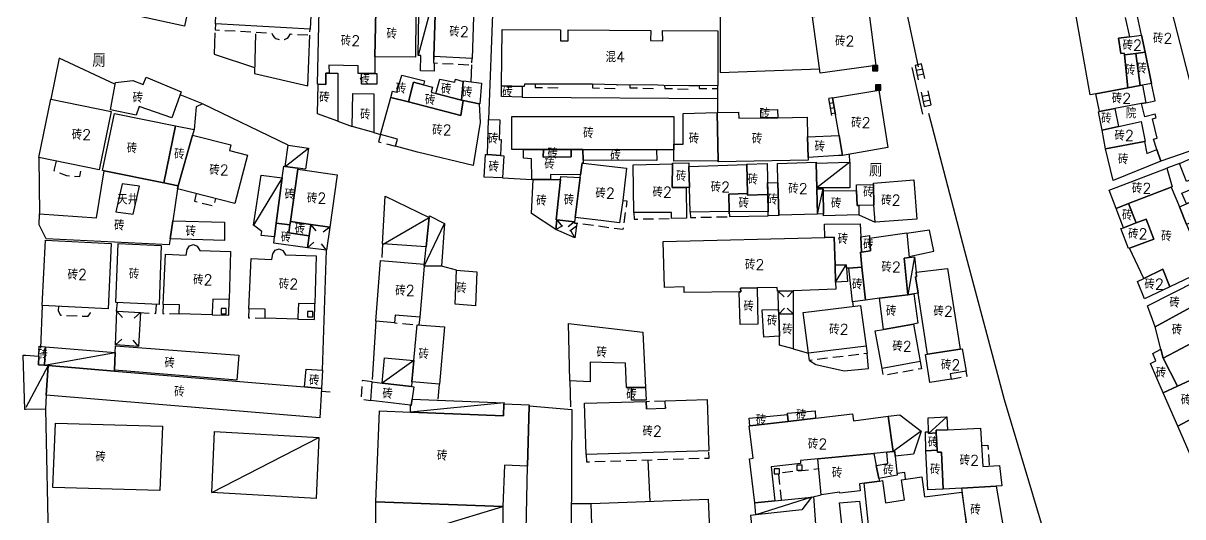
# Model space of a CAD drawing. Header units: millimetres. Extents: x 0 to 1209, y 0 to 1054.
# Drawn here: x 208.9 to 430.8, y 316.5 to 411 of the extents above; entities that cross this region are included whole.
import ezdxf

# ---------------------------------------------------------------- set-up
doc = ezdxf.new("R2010")
doc.units = ezdxf.units.MM
doc.linetypes.add('X5', pattern=[3, 2, -1])
doc.layers.add('JMD', color=6, linetype='Continuous')
doc.styles.add('HZ', font='rs.shx', dxfattribs={"width": 0.8, "bigfont": 'hztxt.shx'})
doc.linetypes.add('443', pattern='A,9.4,[169,AAA.SHX,S=1,R=0,X=0,Y=0.15],0.6', length=10)

# ---------------------------------------------------------------- blocks, each defined once
blk = doc.blocks.new('gc291')
blk.add_lwpolyline([(-0.5, -0.5), (0.5, -0.5), (0.5, 0.5), (-0.5, 0.5), (-0.5, -0.5)])
blk = doc.blocks.new('*U1')
at = {"linetype": 'Continuous'}
for points in [[(0, 0), (0.5, 0.5), (-0.5, 0.5)], [(0, 0), (-0.5, 0.5), (-0.5, -0.5)], [(0, 0), (-0.5, -0.5), (0.5, -0.5)], [(0, 0), (0.5, -0.5), (0.5, 0.5)]]:
    blk.add_solid(points, dxfattribs=at)
blk = doc.blocks.new('gc002')
blk.add_lwpolyline([(-0.5, -0.5), (0.5, -0.5), (0.5, 0.5), (-0.5, 0.5), (-0.5, -0.5)])
at = {"linetype": 'Continuous'}
blk.add_blockref('*U1', (0, 0), dxfattribs=at)

msp = doc.modelspace()

# ---------------------------------------------------------------- linework, layer by layer
at = {"layer": 'JMD', "color": 6, "linetype": '443', "flags": 128}
for points in [[(363.77, 466.08), (366.76, 453.55), (367.78, 449.98), (370.34, 450.51), (374.87, 427.62), (380.16, 402.63)], [(363.77, 466.08), (366.76, 453.55), (367.78, 449.98), (370.34, 450.51), (374.87, 427.62), (380.16, 402.63)], [(312.91, 414.06), (298.81, 414.35), (297.97, 392.56)], [(343.23, 414.69), (342.25, 414.74), (342.25, 401.5), (361.28, 402.23)], [(245.63, 409.14), (245.45, 405.01), (253.22, 402.51)], [(253.35, 408.92), (253.2, 401.33), (263.39, 398.96), (263.76, 408.7)], [(226.5, 399.3), (215.84, 404.3), (214.24, 396.41)], [(294.64, 399.72), (294.76, 402.99)], [(378.93, 402.48), (380.94, 393.56)], [(243.14, 395.61), (238.96, 397.27)], [(304.37, 396.84), (341.84, 396.56), (341.84, 398.44)], [(259.65, 387.64), (243.23, 395.52), (242, 394.95), (241.63, 390.62)], [(341.84, 393.85), (341.84, 396.56)], [(382.11, 393.75), (389, 367.39), (396.58, 338.93), (404.64, 312.08)], [(269.13, 392.21), (271.89, 391.21)], [(276, 390.04), (277.29, 389.67)], [(211.94, 385.25), (212.05, 374.45)], [(367.04, 384.39), (367.03, 385.9)], [(430.13, 384.09), (427.69, 383.25)], [(300.61, 381.36), (306.27, 381.02)], [(368.82, 374.27), (371.91, 372.87)], [(378.41, 366.34), (383.15, 367.34), (382.29, 371.34), (377.9, 370.69)], [(277.67, 368.71), (277.56, 366.15)], [(266.22, 344.53), (266.99, 367.5)], [(291.83, 363.69), (288.98, 364.45)], [(367.55, 357.65), (367.7, 356.76)], [(212.6, 356.93), (212.26, 348.77)], [(276.39, 353.91), (275.7, 342.76)], [(356.24, 348.67), (359.18, 347.81)], [(359.37, 346.42), (360.59, 345.66), (366.01, 344.43), (370.65, 344.88), (370.37, 347.76)], [(288.3, 339.03), (288.55, 341.9)], [(313.48, 342.51), (313.64, 337.53)], [(265.99, 340.54), (267.65, 340.42)], [(213.2, 337.09), (213.78, 309.67), (213.94, 292.68)], [(328.41, 327.38), (328.81, 319.44)], [(377.74, 323.7), (377.6, 324.99), (376.11, 324.77)], [(359.75, 320.26), (361.61, 320.7)], [(360.88, 310.59), (360.2, 320.39)], [(313.82, 319.04), (317.56, 319.04)], [(349.11, 316.88), (348.09, 316.76), (348.32, 314.46)]]:
    msp.add_lwpolyline(points, dxfattribs=at)
at = {"layer": 'JMD', "color": 6, "linetype": 'Continuous', "flags": 128}
for points in [[(258.3, 425.46), (258.05, 421.71), (264.36, 421.48), (264.44, 421.48), (263.82, 409.85), (245.7, 410.84), (246.14, 420.9), (246.43, 420.88), (248.86, 420.78), (248.99, 424.41), (253.53, 424.3), (253.56, 425.79)], [(232.56, 416.3), (240.72, 414.58), (239.81, 410.4), (230.97, 412.33), (231.61, 416.22), (232.52, 416.06)], [(287.94, 416.74), (287.83, 414.59), (287.47, 404.62), (287.43, 403.37), (287.58, 403.36), (287.58, 401.76), (284.92, 401.82), (285.02, 404.8), (284.49, 404.79), (284.63, 412.83), (284.63, 413.02), (285.06, 412.99), (285.21, 416.22), (285.24, 416.89)], [(276.24, 404.5), (276.19, 401.31), (273.63, 401.35), (272.99, 401.35), (273.04, 402.81), (267.42, 402.96), (267.45, 401.43), (266.86, 401.43), (266.84, 399.26), (265.36, 399.28), (265.22, 399.28), (265.57, 413.4), (276.37, 413.4)], [(284.05, 412.83), (284.01, 404.46), (276.24, 404.5), (276.37, 413.4), (281.36, 413.4), (284.06, 413.4)], [(295.17, 414.25), (294.81, 404.19), (287.47, 404.62), (287.83, 414.59)], [(359.94, 412.21), (369.82, 413.53), (370.61, 413.64), (372.06, 402.86), (361.38, 401.43)], [(304.38, 398.84), (300.46, 398.95), (300.45, 398.95), (300.58, 409.79), (311.72, 409.71), (311.72, 407.56), (313.17, 407.56), (313.21, 409.7), (328.98, 409.58), (328.92, 407.65), (331.28, 407.58), (331.24, 409.57), (341.85, 409.49), (341.84, 399.02), (338.09, 399), (336.27, 398.99), (331.5, 399.03), (329.21, 399.14), (324.76, 399.12), (317.87, 399.28), (306.94, 399.27), (304.81, 399.31), (304.8, 398.83)], [(423.54, 405.39), (421.81, 405.17), (419.59, 404.88), (419.55, 405.2), (418.93, 405.16), (418.46, 408.09), (420.59, 408.38), (422.86, 408.68)], [(422.6, 399.04), (420.28, 398.6), (419.59, 404.88), (421.81, 405.17)], [(424.79, 399.45), (423.06, 399.13), (422.6, 399.04), (421.81, 405.17), (423.54, 405.39)], [(232.45, 400.65), (239.16, 397.82), (237.39, 392.88), (231.12, 395.01), (230.56, 393.37), (225.64, 394.38), (226.61, 399.59), (229.89, 400), (231.92, 399.26)], [(267.45, 401.43), (269.16, 401.4), (269.13, 392.21), (265.26, 393.62), (265.36, 399.28), (266.84, 399.26), (266.86, 401.43)], [(276.19, 401.31), (276.62, 401.31), (276.59, 399.3), (273.64, 399.32), (273.63, 401.35)], [(285.51, 399.19), (283.6, 399.69), (282.63, 395.89), (279.26, 396.77), (279.6, 397.97), (280.41, 397.76), (281.39, 401), (285.72, 399.91)], [(285.51, 399.19), (287.25, 398.73), (286.99, 397.78), (287.88, 397.54), (292.78, 396.23), (293.11, 396.14), (292.69, 393.27), (282.63, 395.89), (283.6, 399.69)], [(293.12, 399.79), (292.78, 396.23), (287.88, 397.54), (288.65, 400.28), (291.48, 399.67), (291.64, 400.28)], [(296.18, 395.55), (293.11, 396.14), (292.78, 396.23), (293.12, 399.79), (293.14, 399.92), (296.6, 399.46), (296.31, 395.53)], [(276, 397.44), (276, 390.04), (271.89, 391.21), (271.98, 397.48)], [(304.38, 398.84), (304.37, 396.84), (300.47, 396.92), (300.46, 398.95)], [(365.67, 385.65), (365.01, 389.48), (363.78, 396.66), (372.6, 398.13), (374.32, 387.2)], [(423.7, 395.75), (422.84, 395.59), (417.78, 394.62), (414.8, 394.05), (414.16, 397.45), (420.28, 398.6), (422.6, 399.04), (423.06, 399.13)], [(225.78, 394.04), (223.48, 382.89), (211.94, 385.25), (214.24, 396.41)], [(282.63, 395.89), (292.69, 393.27), (293.11, 396.14), (296.18, 395.55), (296.38, 391.98), (295, 383.76), (284.4, 386.26), (280.15, 387.43), (280.56, 388.8), (277.29, 389.67), (279.26, 396.77)], [(238.09, 391.33), (235.85, 380.39), (224.46, 382.71), (224.14, 382.77), (226.38, 393.71)], [(333.39, 387.83), (333.39, 386.75), (330.1, 386.76), (316.02, 386.79), (313.76, 386.79), (308.45, 386.8), (304.67, 386.81), (302.42, 386.81), (302.44, 393.14), (333.4, 393.08)], [(341.88, 384.65), (333.4, 384.59), (333.39, 386.75), (333.39, 387.83), (335.18, 387.82), (335.16, 393.67), (341.68, 393.85)], [(350.06, 392.83), (353.28, 392.88), (358.88, 392.97), (358.99, 389.22), (359.11, 385.25), (359.13, 384.77), (341.89, 384.46), (341.88, 384.65), (341.68, 393.85), (345.8, 393.91), (345.82, 392.76)], [(353.28, 392.88), (350.06, 392.83), (350.04, 394.4), (353.26, 394.46)], [(418.44, 391.18), (415.31, 390.48), (414.64, 394.02), (414.8, 394.05), (417.78, 394.62)], [(241.33, 389.52), (238.61, 379.83), (235.85, 380.39), (238.09, 391.33), (241.63, 390.62)], [(300.23, 385.64), (297.74, 385.81), (297.97, 392.56), (300.12, 392.46), (300, 388.65), (300.35, 388.68)], [(423.43, 388.32), (415.99, 386.91), (415.31, 390.48), (418.44, 391.18), (422.78, 392.14), (423.56, 388.35)], [(238.46, 379.29), (238.61, 379.83), (241.33, 389.52), (248.69, 387.69), (248.4, 386.63), (251.87, 385.73), (249.45, 376.46)], [(365.67, 385.65), (364.89, 385.63), (359.11, 385.25), (358.99, 389.22), (365.01, 389.48)], [(425.82, 386.8), (426.54, 384.57), (417.45, 380.88), (415.99, 386.91), (423.43, 388.32), (423.87, 386.01)], [(261.48, 383.21), (259.07, 383.56), (259.65, 387.64), (263.54, 387.08), (262.96, 383)], [(308.45, 386.8), (308.41, 385.32), (313.76, 385.36), (313.76, 386.79), (316.02, 386.79), (316.05, 384.78), (316.06, 384.59), (316.07, 384.19), (315.85, 384.22), (315.57, 381.96), (309.82, 382.02), (309.84, 381.03), (306.48, 381.02), (306.27, 381.02), (306.2, 385), (304.64, 385.12), (304.67, 386.81)], [(313.76, 386.79), (313.76, 385.36), (308.41, 385.32), (308.45, 386.8)], [(330.1, 386.76), (330.14, 384.72), (316.05, 384.78), (316.02, 386.79)], [(438.58, 381.76), (433.84, 379.8), (433.14, 381.34), (431.46, 380.65), (430.13, 384.09), (436.29, 386.8)], [(297.74, 385.81), (300.23, 385.64), (300.9, 385.59), (300.61, 381.36), (297.1, 381.53), (297.4, 385.84)], [(316.07, 384.19), (324.36, 383.25), (323.66, 377.02), (323.01, 372.77), (319.42, 373.18), (314.54, 373.79), (315.5, 381.44), (315.57, 381.96), (315.85, 384.22)], [(335.74, 379.54), (335.82, 373.62), (332.93, 373.58), (332.96, 374.73), (325.78, 374.73), (325.65, 383.85), (333.13, 384.04), (333.09, 379.52)], [(336.3, 383.51), (336.41, 379.54), (335.74, 379.54), (333.09, 379.52), (333.13, 384.04), (333.13, 384.2), (336.28, 384.24), (336.29, 383.88), (336.29, 383.74)], [(347.5, 378.35), (343.92, 378.25), (344, 374.93), (336.54, 374.77), (336.41, 379.54), (336.3, 383.51), (347.39, 383.9)], [(351.38, 378.15), (347.5, 378.05), (347.5, 378.35), (347.39, 383.9), (347.38, 384), (351.24, 384.1)], [(360.63, 384.18), (360.75, 379.46), (360.76, 379.26), (360.88, 374.44), (353.49, 374.22), (353.32, 380.5), (353.23, 384.13), (360.63, 384.35)], [(360.75, 379.46), (360.63, 384.18), (367.04, 384.39), (367.08, 379.48)], [(235.85, 380.39), (238.61, 379.83), (238.46, 379.29), (237.55, 373.16), (237.04, 369.71), (236.86, 368.54), (213.34, 369.72), (212.01, 372.4), (212.05, 374.45), (222.94, 373.71), (224.46, 382.71)], [(258.49, 381.39), (257.35, 372.69), (257.01, 370.07), (254.49, 370.33), (254.57, 371.11), (252.99, 372.3), (254.45, 381.89)], [(259.07, 383.56), (261.48, 383.21), (261.46, 383.02), (260.05, 373.04), (259.96, 372.35), (257.35, 372.69), (258.49, 381.39), (258.77, 383.61)], [(267.62, 371.94), (263.96, 372.47), (260.05, 373.04), (261.46, 383.02), (269.02, 381.92)], [(315.5, 381.44), (314.54, 373.79), (314.43, 372.97), (311.01, 373.32), (310.87, 373.33), (311.75, 381.04), (311.81, 381.63)], [(428.55, 379.59), (420.4, 376.43), (418.04, 375.52), (416.69, 378.99), (427.69, 383.25), (428.73, 379.66)], [(226.69, 374.84), (229.95, 374.39), (231.16, 379.8), (227.9, 380.25)], [(311.01, 373.32), (310.81, 371.47), (306.15, 374.52), (306.48, 381.02), (309.84, 381.03), (311.75, 381.04), (310.87, 373.33)], [(353.49, 374.22), (353.49, 374.19), (351.46, 374.11), (351.44, 374.89), (351.38, 378.15), (351.34, 380.44), (353.32, 380.5)], [(371.66, 376.16), (368.81, 376.1), (368.47, 376.1), (368.37, 378.96), (368.33, 380.01), (371.62, 380.11)], [(371.66, 376.16), (371.62, 380.11), (371.62, 380.36), (379.29, 380.96), (379.87, 373.49), (371.91, 372.87)], [(430.11, 375.8), (431.5, 372.44), (433.8, 366.87), (435.09, 363.75), (428.26, 360.51), (426.93, 363.86), (423.32, 362.13), (420.56, 367.92), (425.21, 369.66), (423.75, 373.45), (421.84, 372.74), (420.4, 376.43), (428.55, 379.59)], [(433.02, 377.12), (431.49, 376.42), (430.57, 378.45), (433.84, 379.8), (434.71, 377.89)], [(286.6, 373.8), (286.01, 368.14), (277.67, 368.71), (278.16, 377.89)], [(351.38, 378.15), (351.44, 374.89), (344, 374.93), (343.92, 378.25), (347.5, 378.35), (347.5, 378.05)], [(362, 378.88), (362.03, 374.49), (360.88, 374.44), (360.76, 379.26), (361.99, 379.28)], [(368.81, 376.1), (368.82, 374.27), (362.04, 374.09), (362.03, 374.49), (362, 378.88), (368.37, 378.96), (368.47, 376.1)], [(433.33, 376.35), (433.86, 375.08), (431.97, 374.33), (432.47, 372.9), (431.5, 372.44), (430.11, 375.8), (431.49, 376.42), (433.02, 377.12)], [(421.84, 372.74), (419.41, 371.83), (418.04, 375.52), (420.4, 376.43)], [(237.04, 369.71), (237.55, 373.16), (247.43, 372.89), (247.45, 369.37)], [(259.96, 372.35), (259.75, 370.87), (263.64, 370.3), (263.32, 368), (256.86, 368.88), (257.01, 370.07), (257.35, 372.69)], [(263.96, 372.47), (263.64, 370.3), (259.75, 370.87), (259.96, 372.35), (260.05, 373.04)], [(285.62, 364.45), (286.01, 368.14), (286.6, 373.8), (286.64, 374.11), (289.56, 372.65), (288.98, 364.45)], [(420.56, 367.92), (420.37, 367.85), (418.91, 371.65), (419.41, 371.83), (421.84, 372.74), (423.75, 373.45), (425.21, 369.66)], [(369.15, 370.1), (369.28, 367.16), (369.08, 367.13), (369.39, 364.3), (366.88, 364.11), (366.41, 364.07), (366.36, 364.74), (364.24, 364.68), (364.08, 370.01), (362.28, 369.96), (362.21, 372.52), (369.03, 372.58)], [(378.43, 366.12), (377.44, 366.02), (378.15, 359.01), (372.75, 358.32), (370.08, 357.97), (369.39, 364.3), (369.08, 367.13), (369.28, 367.16), (371, 367.39), (370.84, 369.83), (377.95, 370.82)], [(225.78, 368.79), (225.17, 356.3), (212.6, 356.93), (213.2, 369.42)], [(235.36, 368.4), (234.93, 357.11), (226.67, 357.52), (227.1, 368.81)], [(248.61, 367.29), (248.34, 358.08), (245.19, 358.16), (245.11, 355.59), (245.09, 355.16), (238.8, 355.33), (238.85, 357.06), (235.7, 357.14), (236.16, 366.76), (240.11, 366.54), (240.28, 367.63), (240.74, 368.36), (241.49, 368.6), (242.23, 368.29), (242.73, 367.47)], [(364.24, 364.68), (364.33, 361.43), (364.37, 360.09), (356.21, 359.77), (353.36, 359.66), (353.26, 359.66), (353.16, 360.4), (349.33, 360.33), (346.17, 360.27), (346.19, 359.58), (345.9, 359.57), (335.39, 359.41), (335.39, 360.48), (331.64, 360.4), (331.34, 369.21), (362.28, 369.96), (364.08, 370.01)], [(370.84, 369.83), (371, 367.39), (369.28, 367.16), (369.15, 370.1), (370.81, 370.33)], [(265.01, 366.47), (264.74, 357.26), (261.59, 357.34), (261.51, 354.77), (261.49, 354.34), (255.2, 354.51), (255.25, 356.24), (252.1, 356.32), (252.56, 365.94), (256.51, 365.72), (256.68, 366.81), (257.14, 367.54), (257.89, 367.78), (258.63, 367.47), (259.13, 366.65)], [(379.74, 363.3), (379.84, 362.45), (379.64, 362.43), (380.13, 359.27), (379.32, 359.16), (378.15, 359.01), (377.44, 366.02), (378.43, 366.12), (379.41, 366.22)], [(285.62, 364.45), (284.84, 354.72), (280.09, 355.11), (279.97, 353.63), (276.39, 353.91), (277.32, 365.54), (285.65, 364.86)], [(366.41, 364.07), (366.61, 361.5), (364.33, 361.43), (364.24, 364.68), (366.36, 364.74)], [(370.08, 357.97), (367.55, 357.65), (366.88, 364.11), (369.39, 364.3)], [(388.19, 348.57), (381.94, 347.6), (380.13, 359.27), (379.64, 362.43), (379.84, 362.45), (379.74, 363.3), (385.77, 363.99)], [(428.26, 360.51), (423.42, 358.2), (422.09, 361.54), (423.32, 362.13), (426.93, 363.86)], [(295.75, 363.4), (295.48, 356.88), (291.57, 357.17), (291.83, 363.69)], [(433.52, 361.54), (435.02, 358.08), (434.21, 357.64), (425.45, 352.88), (424.01, 356.85), (433.47, 361.66)], [(345.9, 359.57), (346.19, 359.58), (346.17, 360.27), (349.33, 360.33), (349.45, 353.34), (346.07, 353.32)], [(379.24, 353.38), (373.52, 352.36), (372.75, 358.32), (378.15, 359.01), (379.32, 359.16), (380.06, 353.53)], [(437.16, 352.2), (427.02, 346.84), (426.56, 348.61), (425.45, 352.88), (434.21, 357.64)], [(353.47, 355.26), (353.59, 351.04), (350.6, 350.88), (350.33, 356.11), (353.45, 356.17)], [(353.59, 351.04), (353.47, 355.26), (356.24, 355.34), (356.24, 348.67), (353.63, 349.35)], [(370.18, 349.15), (359.18, 347.81), (358.13, 355.59), (369.14, 356.94)], [(283.28, 342.33), (283.66, 346.4), (284.3, 353.26), (289.56, 352.83), (288.55, 341.9)], [(328, 341.22), (325.31, 341.24), (324.34, 341.25), (324.15, 345.92), (317.41, 346.06), (317.41, 342.32), (313.48, 342.51), (313.26, 353.51), (327.47, 351.84)], [(373.52, 352.36), (379.24, 353.38), (380.53, 346.21), (373.23, 344.9), (371.94, 352.07)], [(435.48, 344.15), (434.58, 343.73), (429.77, 341.49), (427.02, 346.84), (437.16, 352.2), (438.99, 353.17), (439.43, 353.4), (442.53, 347.44)], [(213.22, 349.05), (213.02, 345.51), (211.84, 345.61), (211.91, 347.26), (212, 349.16)], [(226.55, 347.94), (226.42, 344.59), (226.41, 344.39), (213.69, 345.46), (213.02, 345.51), (213.22, 349.05)], [(226.42, 344.59), (226.55, 347.94), (226.6, 349.22), (250.18, 347.44), (249.78, 342.64)], [(381.94, 347.6), (388.19, 348.57), (388.54, 348.62), (389.31, 344.39), (386.25, 343.83), (386.43, 342.85), (382.36, 342.23), (381.55, 347.54)], [(427.02, 346.84), (429.77, 341.49), (427.02, 340.21), (424.56, 345.83), (425.58, 346.37), (425.02, 347.76), (426.56, 348.61)], [(211.91, 347.26), (211.84, 345.61), (213.02, 345.51), (213.69, 345.46), (213.36, 339.79), (213.2, 337.09), (209.47, 337.02), (209.27, 337.02), (208.94, 347.43), (209.47, 347.4)], [(283.66, 346.4), (283.28, 342.33), (283.2, 341.41), (277.61, 342.1), (278.05, 346.92)], [(226.41, 344.39), (262.78, 341.35), (266.02, 341.08), (265.69, 335.42), (213.36, 339.79), (213.69, 345.46)], [(266.02, 341.08), (262.78, 341.35), (263.1, 344.77), (266.22, 344.53)], [(277.61, 342.1), (283.2, 341.41), (283.69, 341.35), (283.19, 337.81), (283.01, 337.84), (275.45, 338.77), (275.67, 342.34)], [(437.32, 337.85), (429.81, 333.84), (427.02, 340.21), (429.77, 341.49), (434.58, 343.73)], [(328, 341.22), (328.12, 338.79), (325.29, 338.81), (325.31, 341.24)], [(305.7, 337.73), (305.44, 326.21), (301, 326.38), (300.69, 318.45), (276.43, 319.39), (276.41, 319.39), (277.08, 336.76), (283.01, 336.54), (300.82, 335.85), (300.91, 338.11), (305.7, 337.93)], [(300.91, 338.11), (300.82, 335.85), (283.01, 336.54), (283.01, 337.84), (283.19, 337.81), (283.38, 339.02), (300.92, 338.34)], [(313.49, 289.88), (305.24, 290.07), (304.65, 290.08), (304.7, 292.33), (305.44, 326.21), (305.7, 337.73), (313.92, 337.04), (313.66, 289.87)], [(339.77, 338.96), (340.11, 329.15), (316.62, 328.4), (316.29, 338.22), (328.13, 338.59), (328.19, 337.19), (331.79, 337.31), (331.72, 338.71)], [(439.52, 334.59), (440.36, 332.99), (438.7, 332.16), (439.43, 330.85), (439.18, 330.72), (432.95, 327.56), (432.63, 327.4), (429.81, 333.84), (437.32, 337.85), (437.7, 338.06)], [(355.26, 334.75), (347.94, 333.9), (347.8, 335.37), (355.14, 336.06)], [(374.43, 335.74), (375.33, 328.98), (374.13, 328.86), (371.69, 328.62), (360.94, 327.58), (357.61, 327.26), (357.66, 326.71), (352.05, 326.06), (352.71, 319.57), (348.93, 319.19), (347.87, 327.62), (348.56, 327.72), (347.81, 333.88), (347.94, 333.9), (355.26, 334.75), (360.51, 335.36), (367.58, 336.19), (367.75, 334.85)], [(360.51, 335.36), (355.26, 334.75), (355.14, 336.06), (355.12, 336.3), (360.41, 336.8)], [(375.76, 328.08), (375.66, 329.01), (375.33, 328.98), (374.43, 335.74), (376.62, 336.03), (380.71, 332.88), (379.28, 328.46)], [(385.77, 333.17), (383.56, 333.08), (383.59, 332.55), (382.13, 332.46), (382.12, 332.78), (382.05, 335.44), (385.63, 335.61)], [(235.57, 333.84), (235.09, 321.54), (214.63, 322.12), (215.11, 334.42)], [(265.49, 331.66), (264.98, 319.97), (245, 321.12), (245.51, 332.81)], [(383.59, 332.55), (383.78, 329.22), (381.64, 329.1), (381.53, 332.76), (382.12, 332.78), (382.13, 332.46)], [(395.08, 322.38), (388.47, 322), (384.92, 321.8), (384.59, 328.89), (383.81, 328.85), (383.78, 329.22), (383.59, 332.55), (383.56, 333.08), (385.77, 333.17), (392.09, 333.43), (392.54, 326.13), (395.72, 326.33), (396.17, 322.44)], [(372.14, 326.32), (372.64, 323.8), (372.73, 323.34), (369.8, 322.92), (368.95, 322.8), (369.05, 321.45), (365.14, 321), (365.11, 321.19), (361.61, 320.7), (360.94, 327.58), (371.69, 328.62)], [(375.76, 328.08), (376.15, 324.47), (372.64, 323.8), (372.14, 326.32), (374.32, 326.68), (374.13, 328.86), (375.33, 328.98), (375.66, 329.01)], [(384.92, 321.8), (381.99, 321.66), (381.64, 329.1), (383.78, 329.22), (383.81, 328.85), (384.59, 328.89)], [(389.56, 313.66), (396.39, 314.58), (397.67, 307), (390.7, 305.85), (390.68, 306.01), (389.81, 311.62), (382.48, 310.76), (382.69, 309.38), (366.39, 307.45), (366.28, 308.44), (365.46, 315.67), (365.08, 319.14), (368.91, 319.51), (370.2, 309.26), (371.24, 309.45), (369.8, 322.92), (372.73, 323.34), (373.32, 323.42), (373.92, 319.18), (377.52, 319.73), (376.96, 323.58), (380.82, 324.15), (381.38, 320.32), (388.52, 321.19)], [(396.39, 314.58), (389.56, 313.66), (388.47, 322), (395.08, 322.38)], [(332.32, 310.84), (332.37, 309.44), (328.77, 309.31), (328.72, 310.68), (321.53, 310.42), (321.58, 309.05), (317.92, 308.92), (317.56, 319.04), (339.97, 319.84), (340.33, 311.13)], [(348.93, 319.19), (352.71, 319.57), (359.75, 320.26), (357.91, 317.84), (349.11, 316.88)], [(300.69, 318.45), (300.61, 310.01), (276.36, 311.08), (276.43, 319.39)]]:
    msp.add_lwpolyline(points, close=True, dxfattribs=at)
at = {"layer": 'JMD', "color": 6}
for points in [[(287.69, 416.75), (284.49, 404.79)], [(259.07, 383.56), (263.54, 387.08)], [(367.04, 384.39), (360.75, 379.46)], [(258.49, 381.39), (252.99, 372.3)], [(360.88, 374.44), (361.99, 379.28)], [(344, 374.93), (344.03, 373.94), (351.46, 374.11)], [(277.8, 368.7), (286.6, 373.79)], [(285.62, 364.45), (289.56, 372.65)], [(379.41, 366.22), (378.15, 359.01)], [(364.33, 361.43), (366.36, 364.74)], [(245.09, 355.16), (248.25, 355.08), (248.34, 358.08)], [(261.49, 354.34), (264.65, 354.26), (264.74, 357.26)], [(213.02, 345.51), (226.55, 347.94)], [(283.66, 346.4), (277.61, 342.1)], [(213.69, 345.46), (209.47, 337.4)], [(300.92, 338.34), (283.01, 336.54)], [(385.63, 335.61), (382.13, 332.46)], [(380.71, 332.88), (375.33, 328.98)], [(245, 321.12), (265.49, 331.66)], [(359.75, 320.26), (349.11, 316.88)], [(276.36, 311.08), (300.69, 318.45)]]:
    msp.add_lwpolyline(points, dxfattribs=at)
at = {"layer": 'JMD', "color": 6, "linetype": 'Continuous', "flags": 128}
for points in [[(428.05, 415.62), (435.22, 387.58), (426.54, 384.57), (425.82, 386.8), (425.18, 388.8), (425.84, 388.96), (424.98, 392.65), (425.7, 392.86), (425.45, 393.53), (423.48, 393.02), (422.84, 395.59), (423.7, 395.75), (425.49, 396.1), (424.79, 399.45), (423.54, 405.39), (422.86, 408.68), (422.11, 412.25)], [(419.73, 412.07), (420.59, 408.38), (418.46, 408.09), (418.93, 405.16), (419.55, 405.2), (419.59, 404.88), (420.28, 398.6), (414.16, 397.45), (413.03, 397.24), (410.25, 413.02)], [(380.8, 403.17), (379.56, 402.9)], [(379.56, 402.9), (380.17, 400.11)], [(381.02, 402.19), (379.78, 401.92)], [(381.41, 400.38), (380.8, 403.17)], [(381.23, 401.21), (379.99, 400.95)], [(380.72, 397.76), (381.32, 395.03)], [(380.89, 396.99), (382.22, 397.28)], [(382.65, 395.32), (382.05, 398.05)], [(363.78, 396.66), (363.07, 396.54)], [(363.63, 393.3), (363.07, 396.54)], [(363.94, 395.73), (363.23, 395.61)], [(363.78, 396.66), (364.34, 393.43)], [(381.1, 396.01), (382.43, 396.3)], [(381.32, 395.03), (382.65, 395.32)], [(364.11, 394.75), (363.4, 394.63)], [(364.28, 393.76), (363.57, 393.64)], [(314.43, 372.97), (314.4, 372.72), (314.86, 372.66), (314.44, 369.89), (310.81, 371.47), (311.01, 373.32), (314.43, 372.97)], [(311.01, 373.32), (312.02, 372.07)], [(314.43, 372.97), (313.18, 371.97)], [(267.62, 371.94), (266.99, 367.5), (263.32, 368), (263.64, 370.3), (263.96, 372.47), (267.62, 371.94)], [(263.93, 372.47), (264.95, 371.24)], [(267.62, 371.94), (266.34, 370.98)], [(310.81, 371.47), (312.19, 372.27)], [(314.79, 372.12), (313.51, 371.17)], [(314.44, 369.89), (313.67, 371.29)], [(263.32, 368), (264.53, 369.05)], [(266.99, 367.5), (265.99, 368.75)], [(356.24, 355.34), (353.47, 355.26), (353.45, 356.17), (353.36, 359.66), (356.21, 359.77), (356.24, 355.34)], [(353.36, 359.66), (354.54, 358.58)], [(356.21, 359.77), (355.13, 358.6)], [(231.38, 355.59), (231.03, 349.09), (226.61, 349.42), (226.87, 355.83), (231.38, 355.59)], [(226.87, 355.83), (227.94, 354.65)], [(231.38, 355.59), (230.19, 354.52)], [(353.47, 355.26), (354.56, 356.44)], [(356.24, 355.34), (355.07, 356.43)], [(226.61, 349.42), (227.8, 350.49)], [(231.03, 349.09), (229.97, 350.29)]]:
    msp.add_lwpolyline(points, dxfattribs=at)
at = {"layer": 'JMD', "color": 6, "linetype": 'X5', "flags": 128}
for points in [[(245.7, 410.84), (245.65, 409.69), (256.47, 409.1), (256.7, 408.6), (256.95, 408.29), (257.29, 408.02), (258.22, 407.73), (258.91, 407.83), (259.3, 408.01), (259.63, 408.26), (260.07, 408.9), (263.76, 408.7), (263.82, 409.85)], [(287.46, 404.62), (287.43, 403.37), (294.76, 402.99), (294.81, 404.19)], [(306.86, 399.28), (306.88, 398.68), (311.2, 398.6), (311.22, 399.28)], [(317.87, 399.28), (317.86, 398.59), (322.6, 398.46), (322.61, 399.17)], [(324.98, 399.12), (324.97, 398.61), (329.43, 398.49), (329.42, 399.13)], [(331.64, 399.03), (331.68, 398.49), (336.19, 398.35), (336.2, 398.99)], [(338.26, 399), (338.27, 398.47), (341.84, 398.44), (341.84, 399.02)], [(277.29, 389.67), (276.91, 388.27), (280.15, 387.43)], [(215.24, 384.58), (214.82, 382.78), (217.25, 381.79), (219.76, 381.63), (220.22, 383.56)], [(242.06, 378.36), (241.71, 376.91), (245.42, 375.99), (245.79, 377.4)], [(323.66, 377.02), (324.43, 376.96), (323.64, 371.47), (314.4, 372.72)], [(336.54, 374.77), (336.57, 373.79), (344.03, 373.94), (344, 374.93)], [(325.78, 374.73), (325.79, 373.47), (332.93, 373.58)], [(226.89, 357.51), (226.75, 355.84), (234.32, 355.43), (234.46, 357.13)], [(235.7, 357.14), (235.65, 355.41), (238.8, 355.33)], [(215.72, 356.78), (215.62, 355.92), (216.07, 355.08), (221.36, 354.87), (221.83, 355.51), (221.9, 356.47)], [(252.1, 356.32), (252.05, 354.59), (255.2, 354.51)], [(280.09, 355.11), (279.97, 353.63), (284.72, 353.22), (284.85, 354.72)], [(370.18, 349.15), (370.37, 347.76), (359.37, 346.42), (359.18, 347.81)], [(380.53, 346.21), (380.77, 344.84), (373.48, 343.52), (373.23, 344.9)], [(386.43, 342.85), (389.49, 343.41), (389.31, 344.39)], [(275.67, 342.34), (273.8, 342.57), (273.58, 339), (275.45, 338.77)], [(328.19, 337.19), (328.13, 338.59), (331.72, 338.71), (331.79, 337.31)], [(316.63, 328.4), (316.67, 327), (340.15, 327.75), (340.11, 329.15)], [(392.29, 330.15), (393.49, 330.2), (393.74, 326.21)], [(354, 319.69), (353.47, 324.92), (361.12, 325.72)]]:
    msp.add_lwpolyline(points, dxfattribs=at)

# ---------------------------------------------------------------- block references
at = {"layer": 'JMD', "color": 6}
for name, p in [('gc002', (371.9, 402.35)), ('gc002', (372.48, 398.64)), ('gc291', (247.29, 355.84)), ('gc291', (263.82, 355.26)), ('gc291', (357.45, 325.9)), ('gc291', (353.1, 325.2))]:
    msp.add_blockref(name, p, dxfattribs=at)

# ---------------------------------------------------------------- texts
at = {"layer": 'JMD', "color": 6, "style": 'HZ'}
for s, height, p in [('砖2', 2, (290.47, 408.34)), ('砖2', 2, (269.7, 406.61)), ('砖', 2, (278.45, 407.96)), ('砖2', 2, (364.24, 406.54)), ('砖2', 2, (425.07, 407.06)), ('砖2', 2, (419.23, 405.76)), ('厕', 2.5, (222.17, 402.58)), ('混4', 2, (320.35, 403.51)), ('砖', 2, (273.27, 399.32)), ('砖', 2, (419.7, 401.01)), ('砖', 2, (421.9, 401.33)), ('砖', 2, (280.23, 397.49)), ('砖', 2, (288.87, 397.4)), ('砖', 2, (229.86, 395.73)), ('砖', 2, (265.56, 395.79)), ('砖', 2, (285.79, 395.31)), ('砖', 2, (292.87, 396.77)), ('砖', 2, (300.57, 396.89)), ('砖2', 2, (417.17, 395.6)), ('砖', 2, (349.81, 392.64)), ('院', 2, (419.87, 392.75)), ('砖', 2, (273.39, 392.52)), ('砖2', 2, (367.33, 390.93)), ('砖', 2, (415.17, 391.75)), ('砖2', 2, (218.23, 388.65)), ('砖2', 2, (287.19, 389.52)), ('砖', 2, (316.06, 388.95)), ('砖2', 2, (417.69, 388.48)), ('砖', 2, (228.76, 386.05)), ('砖', 2, (297.83, 387.88)), ('砖', 2, (336.27, 387.91)), ('砖', 2, (348.33, 387.87)), ('砖', 2, (360.33, 386.38)), ('砖', 2, (237.83, 384.92)), ('砖', 2, (309.23, 385.07)), ('砖', 2, (321.24, 384.76)), ('砖', 2, (418.35, 383.95)), ('砖2', 2, (244.55, 381.88)), ('砖', 2, (297.97, 382.53)), ('砖', 2, (308.63, 383)), ('厕', 2.5, (370.74, 381.59)), ('砖', 2, (333.83, 380.71)), ('砖', 2, (347.53, 380.07)), ('砖', 2, (258.93, 377.23)), ('砖2', 2, (318.41, 377.43)), ('砖2', 2, (329.32, 377.63)), ('砖2', 2, (340.45, 378.6)), ('砖2', 2, (355.3, 378.29)), ('砖', 2, (369.62, 377.65)), ('砖2', 2, (421.03, 378.36)), ('天井', 2, (226.91, 376.27)), ('砖2', 2, (263.22, 376.48)), ('砖', 2, (307.09, 376.02)), ('砖', 2, (312.35, 376.14)), ('砖', 2, (345.79, 375.56)), ('砖', 2, (351.27, 376.24)), ('砖', 2, (363.44, 375.52)), ('砖2', 2, (373.07, 376.09)), ('砖', 2, (419.14, 373.25)), ('砖', 2, (226.33, 371.29)), ('砖', 2, (260.89, 370.66)), ('砖', 2, (240.02, 370.14)), ('砖', 2, (258.2, 369.02)), ('砖', 2, (364.74, 368.68)), ('砖2', 2, (420.3, 369.65)), ('砖', 2, (426.65, 369.22)), ('砖', 2, (369.6, 367.66)), ('砖2', 2, (217.43, 361.86)), ('砖', 2, (229.17, 361.96)), ('砖2', 2, (347.01, 363.75)), ('砖2', 2, (373.11, 363.3)), ('砖2', 2, (241.45, 360.86)), ('砖2', 2, (257.85, 360.04)), ('砖', 2, (367.48, 360.01)), ('砖2', 2, (423.42, 360.03)), ('砖2', 2, (280.12, 358.8)), ('砖', 2, (291.81, 359.28)), ('砖', 2, (346.72, 355.82)), ('砖', 2, (428.19, 356.51)), ('砖', 2, (351.23, 353.04)), ('砖', 2, (373.98, 354.91)), ('砖2', 2, (383.07, 354.84)), ('砖', 2, (354.16, 351.37)), ('砖2', 2, (363.12, 351.37)), ('砖', 2, (428.65, 351.33)), ('砖', 2, (211.67, 346.51)), ('砖', 2, (284.58, 346.65)), ('砖', 2, (318.61, 346.98)), ('砖2', 2, (375.2, 348.14)), ('砖', 2, (235.97, 344.97)), ('砖2', 2, (384.49, 344.58)), ('砖', 2, (263.62, 341.64)), ('砖', 2, (425.6, 343.1)), ('砖', 2, (237.84, 339.44)), ('砖', 2, (277.65, 339.08)), ('砖', 2, (324.3, 339.01)), ('砖2', 2, (430.38, 337.88)), ('砖', 2, (356.78, 335.02)), ('砖', 2, (349.11, 334.01)), ('砖2', 2, (327.4, 331.89)), ('砖2', 2, (359.05, 329.43)), ('砖', 2, (381.98, 329.78)), ('砖', 2, (222.75, 326.98)), ('砖', 2, (288.09, 327.23)), ('砖2', 2, (388.07, 326.32)), ('砖', 2, (363.63, 323.94)), ('砖', 2, (373.45, 324.45)), ('砖', 2, (382.41, 324.57)), ('砖', 2, (390.11, 316.89))]:
    msp.add_text(s, height=height, dxfattribs=at).set_placement(p)

doc.saveas('drawing.dxf')
